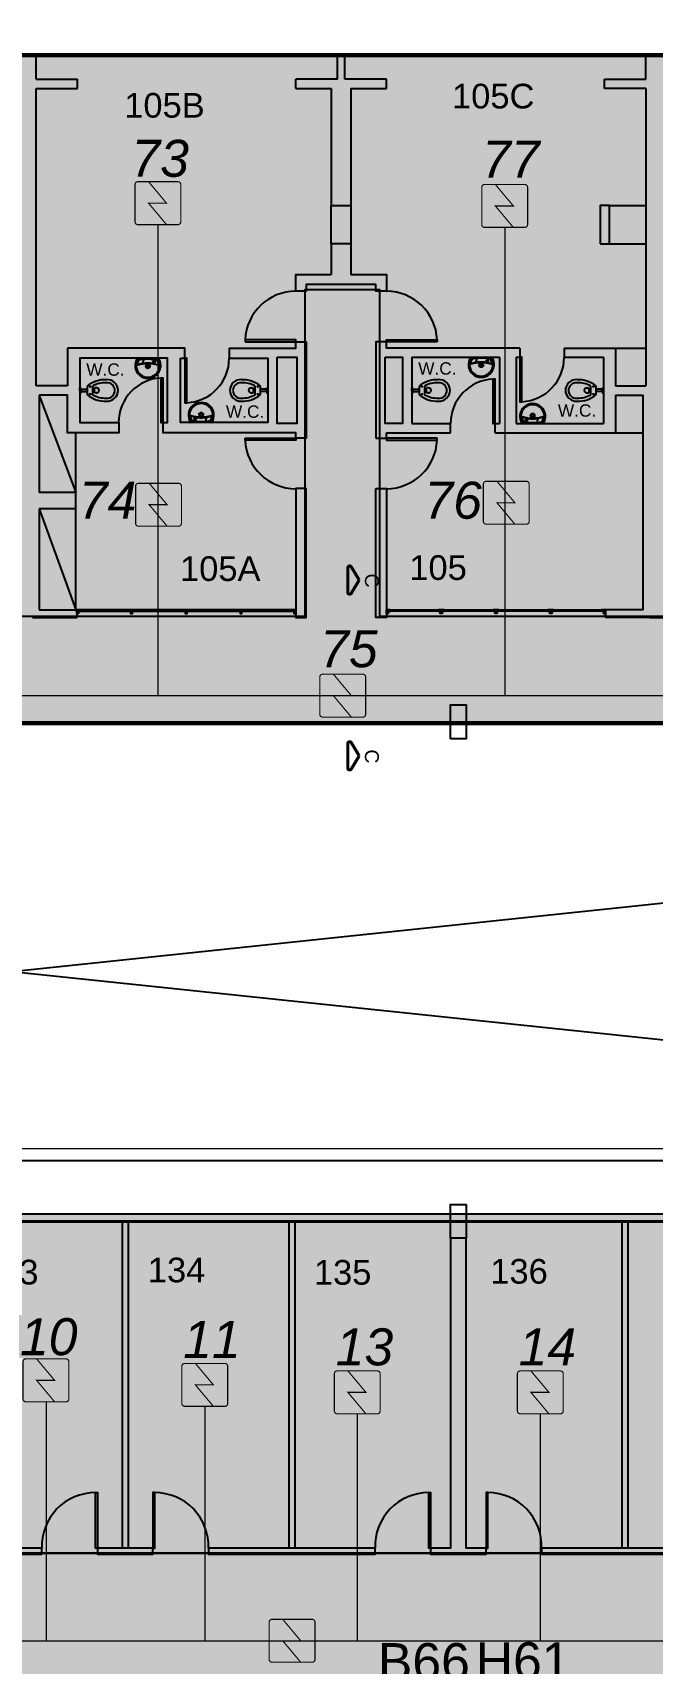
# Model space of a CAD drawing. Header units: metres. Extents: x -331 to 2982, y 362 to 2539.
# Drawn here: x 809.41 to 819.45, y 1588.55 to 1615 of the extents above; entities that cross this region are included whole.
import ezdxf
from ezdxf.enums import TextEntityAlignment as Align

# ---------------------------------------------------------------- set-up
doc = ezdxf.new("R2010")
doc.units = ezdxf.units.M
doc.linetypes.add('DASHDOT', pattern=[1, 0.5, -0.25, 0, -0.25])
doc.layers.get('0').update_dxf_attribs({"color": 251})
doc.layers.add('_corredores', color=251, linetype='Continuous', plot=False)
doc.layers.add('_salas', color=251, linetype='Continuous', plot=False)
for name, color, linetype in [('ALV', 251, 'Continuous'), ('CX', 251, 'Continuous'), ('Det', 251, 'Continuous'), ('DET. FUMAÇA', 1, 'Continuous'), ('Det_Vigas', 251, 'Continuous'), ('Div', 251, 'Continuous'), ('Est', 251, 'Continuous'), ('Mob', 251, 'Continuous'), ('SALAS NOVAS', 7, 'Continuous'), ('Texto_Salas', 251, 'Continuous'), ('vid', 251, 'Continuous')]:
    doc.layers.add(name, color=color, linetype=linetype)
doc.layers.add('Det_Lcorte', color=251, linetype='Continuous', lineweight=20)
doc.styles.add('ARIAL', font='arial.ttf')
doc.styles.add('DESTAQUE', font='arial.ttf', dxfattribs={"height": 0.4})
doc.styles.add('X3G_ENTITY_1416AA8F', font='arial.ttf', dxfattribs={"height": 0.6})
doc.styles.add('X3G_ENTITY_1416AA99', font='arial.ttf', dxfattribs={"height": 0.6})
doc.styles.add('X3G_ENTITY_1416AAC1', font='arial.ttf', dxfattribs={"height": 0.6})
doc.styles.add('X3G_ENTITY_1416AACB', font='arial.ttf', dxfattribs={"height": 0.6})
doc.styles.add('X3G_ENTITY_1416AD4B', font='arial.ttf', dxfattribs={"height": 0.6})
doc.styles.add('X3G_ENTITY_1416AD55', font='arial.ttf', dxfattribs={"height": 0.6})
doc.styles.add('X3G_ENTITY_1416AD5F', font='arial.ttf', dxfattribs={"height": 0.6})
doc.styles.add('X3G_ENTITY_1416AD69', font='arial.ttf', dxfattribs={"height": 0.6})
doc.styles.add('X3G_ENTITY_1416AD73', font='arial.ttf', dxfattribs={"height": 0.6})
doc.styles.add('X3G_ENTITY_1416B605', font='arial.ttf', dxfattribs={"height": 0.6})
doc.styles.add('X3G_ENTITY_14229FC4', font='arial.ttf', dxfattribs={"height": 0.6})

# ---------------------------------------------------------------- blocks, each defined once
blk = doc.blocks.new('Detector de fumaça')
at = {"layer": 'DET. FUMAÇA', "linetype": 'Continuous', "lineweight": 15, "const_width": 0.0187}
blk.add_lwpolyline([(774.599, 539.816), (775.249, 539.816, -0.414214), (775.296, 539.769), (775.296, 539.167, -0.414214), (775.249, 539.12), (774.599, 539.12, -0.414214), (774.553, 539.167), (774.553, 539.769, -0.414214)], format="xyb", close=True, dxfattribs=at)
blk.add_lwpolyline([(774.773, 539.816), (775.064, 539.468), (774.773, 539.468), (775.064, 539.12)], dxfattribs=at)

msp = doc.modelspace()

# ---------------------------------------------------------------- hatches: boundary and pattern name
at = {"layer": '_corredores', "transparency": 33554508}
h = msp.add_hatch(color=256, dxfattribs=at)
h.dxf.hatch_style = 1
h.paths.add_polyline_path([(849.579, 1608.941), (849.579, 1612.216), (852.229, 1612.216), (852.229, 1614.651), (851.629, 1614.651), (851.629, 1624.564), (870.399, 1624.564), (870.399, 1626.4), (870.209, 1626.4), (870.209, 1626.597), (870.023, 1626.784), (866.324, 1626.785), (866.308, 1626.751), (866.204, 1626.834), (865.442, 1627.594), (864.014, 1627.594), (862.586, 1627.594), (861.776, 1626.785), (861.74, 1626.785), (861.736, 1626.784), (861.723, 1626.783), (861.705, 1626.783), (858.111, 1626.785), (857.764, 1626.438), (857.417, 1626.785), (853.824, 1626.785), (853.808, 1626.751), (853.704, 1626.834), (852.942, 1627.594), (851.514, 1627.594), (849.768, 1627.594), (849.768, 1626.834), (849.628, 1626.834), (849.628, 1629.914), (841.254, 1629.914), (841.254, 1628.074), (840.494, 1628.074), (840.494, 1627.116), (840.776, 1626.834), (840.394, 1626.452), (840.062, 1626.785), (836.454, 1626.785), (836.439, 1626.751), (836.334, 1626.834), (835.573, 1627.594), (834.144, 1627.594), (832.716, 1627.594), (831.906, 1626.785), (831.87, 1626.785), (831.867, 1626.784), (831.853, 1626.783), (831.835, 1626.783), (828.241, 1626.785), (827.894, 1626.438), (827.548, 1626.785), (823.954, 1626.785), (823.938, 1626.751), (823.834, 1626.834), (823.072, 1627.594), (821.644, 1627.594), (820.215, 1627.594), (819.405, 1626.785), (819.37, 1626.785), (819.366, 1626.784), (819.353, 1626.783), (819.335, 1626.783), (815.741, 1626.785), (815.394, 1626.438), (815.047, 1626.785), (811.454, 1626.785), (811.438, 1626.751), (811.334, 1626.834), (810.572, 1627.594), (809.144, 1627.594), (807.715, 1627.594), (806.906, 1626.785), (806.87, 1626.785), (806.866, 1626.784), (806.853, 1626.783), (806.835, 1626.783), (803.241, 1626.785), (802.894, 1626.438), (802.547, 1626.785), (798.954, 1626.785), (798.938, 1626.751), (798.834, 1626.834), (798.072, 1627.594), (796.644, 1627.594), (795.215, 1627.594), (794.406, 1626.785), (794.37, 1626.785), (794.366, 1626.784), (794.353, 1626.783), (794.335, 1626.783), (790.741, 1626.785), (790.394, 1626.438), (790.047, 1626.785), (786.454, 1626.785), (786.438, 1626.751), (786.334, 1626.834), (785.572, 1627.594), (784.144, 1627.594), (782.716, 1627.594), (781.906, 1626.785), (781.87, 1626.785), (781.866, 1626.784), (781.853, 1626.783), (781.835, 1626.783), (778.241, 1626.785), (777.894, 1626.438), (777.547, 1626.785), (773.954, 1626.785), (773.938, 1626.751), (773.834, 1626.834), (773.072, 1627.594), (771.644, 1627.594), (770.216, 1627.594), (769.406, 1626.785), (769.37, 1626.785), (769.367, 1626.784), (769.353, 1626.783), (769.335, 1626.783), (765.635, 1626.784), (765.449, 1626.597), (765.449, 1626.4), (765.259, 1626.4), (765.259, 1624.564), (770.104, 1624.564), (770.104, 1614.651), (770.414, 1614.651), (770.414, 1605.531), (765.029, 1605.531), (765.029, 1610.831), (763.829, 1610.831), (763.829, 1605.531), (755.929, 1605.531), (755.929, 1610.831), (754.829, 1610.831), (754.829, 1605.531), (746.079, 1605.531), (746.079, 1601.916), (748.449, 1601.916), (748.449, 1603.616), (748.049, 1603.616), (748.049, 1603.816), (754.474, 1603.816), (754.474, 1603.616), (754.149, 1603.616), (754.149, 1601.916), (754.474, 1601.916), (754.474, 1601.716), (754.474, 1601.191), (757.974, 1601.191), (757.974, 1603.591), (757.974, 1603.791), (768.029, 1603.791), (768.029, 1603.771), (768.834, 1603.771), (768.834, 1595.811), (768.004, 1595.811), (768.004, 1595.791), (762.364, 1595.791), (762.364, 1590.581), (754.174, 1590.581), (754.174, 1593.066), (752.499, 1593.066), (752.499, 1560.541), (752.299, 1560.541), (752.299, 1561.441), (751.199, 1561.441), (751.199, 1558.116), (752.299, 1558.116), (752.299, 1559.116), (752.499, 1559.116), (752.499, 1557.116), (755.419, 1557.116), (755.419, 1558.966), (753.924, 1558.966), (753.924, 1563.441), (754.189, 1563.441), (754.189, 1587.651), (760.824, 1587.651), (760.824, 1587.741), (768.929, 1587.741), (768.929, 1563.841), (770.329, 1563.841), (770.329, 1587.741), (771.929, 1587.741), (773.029, 1587.741), (775.879, 1587.741), (775.879, 1586.641), (777.179, 1586.641), (777.179, 1587.741), (788.779, 1587.741), (788.779, 1586.641), (790.079, 1586.641), (790.079, 1587.741), (802.329, 1587.741), (804.029, 1587.741), (844.979, 1587.741), (844.979, 1587.916), (845.279, 1587.916), (845.279, 1587.563), (845.279, 1563.241), (806.429, 1563.241), (806.429, 1563.441), (806.629, 1563.441), (806.629, 1565.791), (806.229, 1565.791), (806.229, 1585.191), (806.629, 1585.191), (806.629, 1587.541), (803.039, 1587.541), (803.039, 1576.841), (798.689, 1576.841), (796.094, 1576.841, -0.496898), (794.36, 1575.527), (793.559, 1573.063), (798.509, 1571.449), (798.509, 1560.721), (794.829, 1560.721), (794.829, 1560.541), (794.829, 1557.551), (801.129, 1557.551), (801.129, 1556.451), (802.329, 1556.451), (802.329, 1557.551), (805.229, 1557.551), (805.229, 1556.451), (806.429, 1556.451), (806.429, 1560.691), (845.279, 1560.691), (845.279, 1555.997), (846.404, 1555.997), (846.404, 1556.891), (846.054, 1556.891), (846.054, 1556.991), (846.454, 1556.991), (846.454, 1560.691), (849.204, 1560.691), (849.204, 1556.991), (849.604, 1556.991), (849.604, 1556.891), (849.254, 1556.891), (849.254, 1555.997), (850.479, 1555.997), (850.479, 1563.241), (849.579, 1563.241), (849.579, 1572.291), (849.579, 1575.941), (849.579, 1587.563), (849.579, 1588.141), (849.679, 1588.141), (849.679, 1587.991), (866.719, 1587.991), (870.339, 1587.991), (870.339, 1595.791), (866.429, 1595.791), (866.429, 1595.721), (852.429, 1595.721), (852.429, 1590.391), (849.579, 1590.391)])
h.paths.add_polyline_path([(845.139, 1595.841), (845.279, 1595.841), (845.279, 1590.341), (839.679, 1590.341), (775.879, 1590.341), (773.004, 1590.341), (773.004, 1595.811), (771.774, 1595.811), (771.774, 1603.766), (773.119, 1603.766), (773.119, 1603.821), (845.139, 1603.821)], flags=16)
h.paths.add_polyline_path([(846.026, 1605.531), (845.019, 1605.531), (845.019, 1609.931), (845.029, 1610.831), (843.829, 1610.831), (843.829, 1605.531), (835.029, 1605.531), (835.029, 1610.831), (833.829, 1610.831), (833.829, 1605.531), (825.029, 1605.531), (825.029, 1610.831), (823.829, 1610.831), (823.829, 1605.531), (815.029, 1605.531), (815.029, 1610.831), (813.829, 1610.831), (813.829, 1605.531), (805.029, 1605.531), (805.029, 1610.831), (803.829, 1610.831), (803.829, 1605.531), (795.029, 1605.531), (795.029, 1610.831), (793.829, 1610.831), (793.829, 1605.531), (785.029, 1605.531), (785.029, 1610.831), (783.829, 1610.831), (783.829, 1605.531), (775.029, 1605.531), (775.029, 1610.831), (773.999, 1610.831), (773.999, 1605.531), (773.214, 1605.531), (773.214, 1614.651), (773.144, 1614.651), (773.144, 1620.131), (775.164, 1620.131), (775.164, 1622.051), (773.644, 1622.051), (773.644, 1621.631), (773.184, 1621.631), (773.184, 1624.564), (845.949, 1624.563), (845.949, 1621.631), (845.489, 1621.631), (845.489, 1622.051), (843.989, 1622.051), (843.989, 1621.631), (843.969, 1620.131), (845.949, 1620.131), (845.949, 1614.651), (846.026, 1614.651)], flags=16)
h.paths.add_polyline_path([(865.19, 1593.806, -2.788173), (864.407, 1590.628), (864.569, 1590.706), (864.758, 1590.381), (866.058, 1591.278, -0.450063), (866.35, 1592.463), (865.616, 1593.862), (865.298, 1593.662)], flags=16)
h.paths.add_polyline_path([(845.264, 1626.452), (844.882, 1626.834), (845.264, 1627.216), (845.646, 1626.834)], flags=16)
h.paths.add_polyline_path([(851.514, 1626.452), (851.132, 1626.834), (851.514, 1627.216), (851.896, 1626.834)], flags=16)
h.paths.add_polyline_path([(834.144, 1626.452), (833.762, 1626.834), (834.144, 1627.216), (834.526, 1626.834)], flags=16)
h.paths.add_polyline_path([(864.014, 1626.452), (863.632, 1626.834), (864.014, 1627.216), (864.396, 1626.834)], flags=16)
h.paths.add_polyline_path([(821.644, 1626.452), (821.262, 1626.834), (821.644, 1627.216), (822.026, 1626.834)], flags=16)
h.paths.add_polyline_path([(809.526, 1626.834), (809.144, 1626.452), (808.762, 1626.834), (809.144, 1627.216)], flags=16)
h.paths.add_polyline_path([(797.026, 1626.834), (796.644, 1626.452), (796.262, 1626.834), (796.644, 1627.216)], flags=16)
h.paths.add_polyline_path([(784.526, 1626.834), (784.144, 1626.452), (783.762, 1626.834), (784.144, 1627.216)], flags=16)
h.paths.add_polyline_path([(772.026, 1626.834), (771.644, 1626.452), (771.262, 1626.834), (771.644, 1627.216)], flags=16)
h.paths.add_polyline_path([(767.575, 1593.944), (767.428, 1593.841), (767.223, 1594.085), (766.329, 1593.191, -0.414214), (766.329, 1592.392), (767.223, 1591.497), (767.428, 1591.741), (767.575, 1591.638, -3.171595)], flags=16)
at = {"layer": '_salas', "transparency": 33554559}
h = msp.add_hatch(color=256, dxfattribs=at)
h.dxf.hatch_style = 1
h.paths.add_polyline_path([(805.009, 1605.511), (813.809, 1605.511), (813.809, 1610.811), (815.009, 1610.811), (815.009, 1605.511), (823.809, 1605.511), (823.809, 1610.811), (825.009, 1610.811), (825.009, 1605.511), (833.809, 1605.511), (833.809, 1610.811), (835.009, 1610.811), (835.009, 1605.511), (843.809, 1605.511), (843.809, 1610.811), (845.009, 1610.811), (845.009, 1609.911), (844.999, 1609.911), (844.999, 1605.511), (846.006, 1605.511), (846.006, 1614.631), (773.194, 1614.631), (773.194, 1605.511), (773.979, 1605.511), (773.979, 1610.811), (775.009, 1610.811), (775.009, 1605.511), (783.809, 1605.511), (783.809, 1610.811), (785.009, 1610.811), (785.009, 1605.511), (793.809, 1605.511), (793.809, 1610.811), (795.009, 1610.811), (795.009, 1605.511), (803.809, 1605.511), (803.809, 1610.811), (805.009, 1610.811)])
h = msp.add_hatch(color=256, dxfattribs=at)
h.dxf.hatch_style = 1
h.paths.add_polyline_path([(805.029, 1605.531), (813.829, 1605.531), (813.829, 1610.831), (815.029, 1610.831), (815.029, 1605.531), (823.829, 1605.531), (823.829, 1610.831), (825.029, 1610.831), (825.029, 1605.531), (833.829, 1605.531), (833.829, 1610.831), (835.029, 1610.831), (835.029, 1605.531), (843.829, 1605.531), (843.829, 1610.831), (845.029, 1610.831), (845.029, 1609.931), (845.019, 1609.931), (845.019, 1605.531), (846.026, 1605.531), (846.026, 1614.651), (773.214, 1614.651), (773.214, 1605.531), (773.999, 1605.531), (773.999, 1610.831), (775.029, 1610.831), (775.029, 1605.531), (783.829, 1605.531), (783.829, 1610.831), (785.029, 1610.831), (785.029, 1605.531), (793.829, 1605.531), (793.829, 1610.831), (795.029, 1610.831), (795.029, 1605.531), (803.829, 1605.531), (803.829, 1610.831), (805.029, 1610.831)])
h = msp.add_hatch(color=256, dxfattribs=at)
h.dxf.hatch_style = 1
h.paths.add_polyline_path([(839.679, 1590.341), (839.679, 1595.841), (775.879, 1595.841), (775.879, 1590.341)])
h = msp.add_hatch(color=256, dxfattribs=at)
h.dxf.hatch_style = 1
h.paths.add_polyline_path([(839.659, 1590.321), (839.659, 1595.821), (775.859, 1595.821), (775.859, 1590.321)])

# ---------------------------------------------------------------- linework, layer by layer
at = {"lineweight": 0}
for p, q in [((812.054, 1605.615), (811.979, 1605.615)), ((775.879, 1595.841), (839.679, 1595.841)), ((775.879, 1590.341), (839.679, 1590.341))]:
    msp.add_line(p, q, dxfattribs=at)
at = {"color": 251}
for p, q in [((812.054, 1605.615), (811.979, 1605.615)), ((775.879, 1595.841), (839.679, 1595.841)), ((775.879, 1590.341), (839.679, 1590.341))]:
    msp.add_line(p, q, dxfattribs=at)
at = {"lineweight": 0}
for points in [[(773.999, 1605.531), (773.214, 1605.531), (773.214, 1614.651), (846.026, 1614.651), (846.026, 1605.531), (845.019, 1605.531)], [(785.029, 1605.531), (793.829, 1605.531), (793.829, 1610.831), (795.029, 1610.831), (795.029, 1605.531), (803.829, 1605.531), (803.829, 1610.831), (805.029, 1610.831), (805.029, 1605.531), (813.829, 1605.531), (813.829, 1610.831), (815.029, 1610.831), (815.029, 1605.531), (823.829, 1605.531)], [(813.829, 1605.531), (813.829, 1610.831), (815.029, 1610.831), (815.029, 1605.531)]]:
    msp.add_lwpolyline(points, dxfattribs=at)
at = {"color": 251}
for points in [[(773.999, 1605.531), (773.214, 1605.531), (773.214, 1614.651), (846.026, 1614.651), (846.026, 1605.531), (845.019, 1605.531)], [(785.029, 1605.531), (793.829, 1605.531), (793.829, 1610.831), (795.029, 1610.831), (795.029, 1605.531), (803.829, 1605.531), (803.829, 1610.831), (805.029, 1610.831), (805.029, 1605.531), (813.829, 1605.531), (813.829, 1610.831), (815.029, 1610.831), (815.029, 1605.531), (823.829, 1605.531)], [(813.829, 1605.531), (813.829, 1610.831), (815.029, 1610.831), (815.029, 1605.531)]]:
    msp.add_lwpolyline(points, dxfattribs=at)
at = {"lineweight": 0}
msp.add_lwpolyline([(775.879, 1590.341), (773.004, 1590.341), (773.004, 1595.811), (771.774, 1595.811), (771.774, 1603.766), (773.119, 1603.766), (773.119, 1603.821), (845.139, 1603.821), (845.139, 1595.841), (845.279, 1595.841), (845.279, 1590.341), (839.679, 1590.341)], close=True, dxfattribs=at)
at = {"color": 251}
msp.add_lwpolyline([(775.879, 1590.341), (773.004, 1590.341), (773.004, 1595.811), (771.774, 1595.811), (771.774, 1603.766), (773.119, 1603.766), (773.119, 1603.821), (845.139, 1603.821), (845.139, 1595.841), (845.279, 1595.841), (845.279, 1590.341), (839.679, 1590.341)], close=True, dxfattribs=at)
at = {"layer": 'ALV'}
for p, q in [((809.469, 1614.241), (809.469, 1614.611)), ((814.349, 1614.611), (814.469, 1614.611)), ((814.349, 1614.241), (814.349, 1614.611)), ((814.469, 1614.241), (814.469, 1614.611)), ((819.349, 1614.241), (819.349, 1614.611)), ((809.469, 1614.241), (810.139, 1614.241)), ((809.469, 1609.269), (809.469, 1614.091)), ((809.469, 1614.091), (810.139, 1614.091)), ((810.139, 1614.091), (810.139, 1614.241)), ((813.674, 1614.091), (813.674, 1614.241)), ((814.349, 1614.241), (813.674, 1614.241)), ((813.674, 1614.091), (814.249, 1614.091)), ((814.249, 1614.091), (814.249, 1612.191)), ((815.144, 1614.241), (814.469, 1614.241)), ((814.569, 1614.091), (815.144, 1614.091)), ((814.569, 1614.091), (814.569, 1612.191)), ((815.144, 1614.091), (815.144, 1614.241)), ((818.679, 1614.091), (818.679, 1614.241)), ((818.679, 1614.241), (819.349, 1614.241)), ((819.349, 1614.091), (818.679, 1614.091)), ((819.349, 1614.091), (819.349, 1609.269)), ((814.249, 1611.571), (814.249, 1611.071)), ((814.569, 1611.571), (814.569, 1611.071)), ((810.964, 1609.881), (809.974, 1609.881)), ((809.974, 1609.881), (809.974, 1609.269)), ((817.304, 1609.881), (817.304, 1609.731)), ((818.024, 1609.881), (818.854, 1609.881)), ((818.024, 1609.881), (818.024, 1609.731)), ((818.854, 1609.881), (818.854, 1609.269)), ((815.554, 1609.731), (815.554, 1608.656)), ((815.554, 1609.731), (816.974, 1609.731)), ((816.974, 1609.731), (816.974, 1608.656)), ((817.244, 1609.731), (817.304, 1609.731)), ((817.244, 1609.731), (817.244, 1608.656)), ((818.024, 1609.731), (818.664, 1609.731)), ((818.664, 1609.731), (818.664, 1608.656)), ((809.974, 1609.269), (809.469, 1609.269)), ((809.514, 1609.119), (809.514, 1607.536)), ((818.854, 1609.269), (819.349, 1609.269)), ((818.854, 1609.119), (818.854, 1608.506)), ((818.854, 1609.119), (819.304, 1609.119)), ((819.304, 1605.636), (819.304, 1609.119)), ((815.554, 1608.656), (816.184, 1608.656)), ((816.184, 1608.506), (816.184, 1608.656)), ((816.904, 1608.656), (816.974, 1608.656)), ((816.904, 1608.506), (816.904, 1608.656)), ((817.244, 1608.656), (818.664, 1608.656)), ((814.974, 1608.421), (815.144, 1608.421)), ((815.144, 1608.506), (816.184, 1608.506)), ((815.144, 1608.421), (815.144, 1608.506)), ((816.904, 1608.506), (818.854, 1608.506)), ((810.109, 1607.536), (809.514, 1607.536)), ((810.109, 1607.276), (810.109, 1607.536)), ((809.514, 1607.276), (809.514, 1605.636)), ((810.109, 1607.276), (809.514, 1607.276)), ((809.514, 1605.636), (810.124, 1605.636)), ((810.124, 1605.636), (810.124, 1605.511)), ((819.304, 1605.636), (818.694, 1605.636)), ((818.694, 1605.636), (818.694, 1605.511)), ((809.409, 1605.511), (810.124, 1605.511)), ((819.409, 1605.511), (818.694, 1605.511)), ((819.409, 1605.511), (820.124, 1605.511))]:
    msp.add_line(p, q, dxfattribs=at)
for points in [[(814.569, 1611.071), (815.144, 1611.071), (815.144, 1610.801), (814.974, 1610.801), (814.974, 1610.911), (813.844, 1610.911), (813.844, 1610.801), (813.674, 1610.801), (813.674, 1611.071), (814.249, 1611.071)], [(812.594, 1609.881), (813.674, 1609.881), (813.674, 1609.981), (813.844, 1609.981), (813.844, 1608.421), (813.674, 1608.421), (813.674, 1608.506), (811.524, 1608.506), (811.524, 1608.674), (811.594, 1608.674), (811.594, 1609.714), (810.174, 1609.714), (810.174, 1608.674), (810.804, 1608.674), (810.804, 1608.506), (809.974, 1608.506), (809.974, 1609.119), (809.514, 1609.119)], [(811.804, 1609.714), (811.874, 1609.714), (811.874, 1609.881), (809.974, 1609.881)], [(812.594, 1609.881), (812.594, 1609.714), (813.224, 1609.714), (813.224, 1608.674), (811.804, 1608.674), (811.804, 1609.714)], [(817.304, 1609.881), (815.144, 1609.881), (815.144, 1609.981), (814.974, 1609.981), (814.974, 1608.421)], [(811.884, 1605.615), (811.884, 1605.575), (811.914, 1605.575), (811.914, 1605.615)], [(816.047, 1605.615), (816.047, 1605.575), (816.017, 1605.575), (816.017, 1605.615)], [(816.934, 1605.615), (816.934, 1605.575), (816.904, 1605.575), (816.904, 1605.615)]]:
    msp.add_lwpolyline(points, dxfattribs=at)
for points in [[(813.374, 1609.731), (813.694, 1609.731), (813.694, 1608.656), (813.374, 1608.656)], [(815.124, 1609.731), (815.404, 1609.731), (815.404, 1608.656), (815.124, 1608.656)], [(813.844, 1607.601), (813.674, 1607.601), (813.674, 1605.511), (813.844, 1605.511)], [(814.974, 1607.601), (815.144, 1607.601), (815.144, 1605.511), (814.974, 1605.511)], [(813.67, 1605.635), (810.128, 1605.635), (810.128, 1605.615), (813.67, 1605.615)], [(811.851, 1605.635), (811.897, 1605.635), (811.897, 1605.615), (811.851, 1605.615), (811.851, 1605.614), (811.898, 1605.614), (811.898, 1605.636), (811.851, 1605.636)], [(811.898, 1605.636), (811.901, 1605.636), (811.901, 1605.614), (811.898, 1605.614)], [(811.947, 1605.635), (811.902, 1605.635), (811.902, 1605.615), (811.947, 1605.615), (811.947, 1605.614), (811.901, 1605.614), (811.901, 1605.636), (811.947, 1605.636)], [(815.148, 1605.635), (818.69, 1605.635), (818.69, 1605.615), (815.148, 1605.615)], [(815.984, 1605.635), (816.029, 1605.635), (816.029, 1605.615), (815.984, 1605.615), (815.984, 1605.614), (816.03, 1605.614), (816.03, 1605.636), (815.984, 1605.636)], [(816.033, 1605.636), (816.03, 1605.636), (816.03, 1605.614), (816.033, 1605.614)], [(816.08, 1605.635), (816.034, 1605.635), (816.034, 1605.615), (816.08, 1605.615), (816.08, 1605.614), (816.033, 1605.614), (816.033, 1605.636), (816.08, 1605.636)], [(816.871, 1605.635), (816.917, 1605.635), (816.917, 1605.615), (816.871, 1605.615), (816.871, 1605.614), (816.918, 1605.614), (816.918, 1605.636), (816.871, 1605.636)], [(816.921, 1605.636), (816.918, 1605.636), (816.918, 1605.614), (816.921, 1605.614)], [(816.967, 1605.635), (816.922, 1605.635), (816.922, 1605.615), (816.967, 1605.615), (816.967, 1605.614), (816.921, 1605.614), (816.921, 1605.636), (816.967, 1605.636)]]:
    msp.add_lwpolyline(points, close=True, dxfattribs=at)
at = {"layer": 'ALV', "color": 251}
for points in [[(816.759, 1590.421), (816.434, 1590.421), (816.434, 1595.446), (816.184, 1595.446), (816.184, 1590.421), (815.859, 1590.421), (815.859, 1590.321), (816.759, 1590.321)], [(809.559, 1590.421), (808.259, 1590.421), (806.859, 1590.421), (806.859, 1590.321), (809.559, 1590.321)], [(811.359, 1590.421), (810.959, 1590.421), (810.459, 1590.421), (810.459, 1590.321), (811.359, 1590.321)], [(814.959, 1590.421), (813.659, 1590.421), (812.259, 1590.421), (812.259, 1590.321), (814.959, 1590.321)], [(820.709, 1590.421), (819.059, 1590.421), (817.659, 1590.421), (817.659, 1590.321), (820.709, 1590.321)]]:
    msp.add_lwpolyline(points, close=True, dxfattribs=at)
at = {"layer": 'CX'}
for points in [[(812.854, 1609.981), (813.674, 1609.981), (813.674, 1610.016), (812.854, 1610.016)], [(815.964, 1609.981), (815.144, 1609.981), (815.144, 1610.016), (815.964, 1610.016)], [(811.909, 1608.994), (811.909, 1609.714), (811.874, 1609.714), (811.874, 1608.994)], [(817.339, 1609.011), (817.339, 1609.731), (817.304, 1609.731), (817.304, 1609.011)], [(811.489, 1609.394), (811.489, 1608.674), (811.524, 1608.674), (811.524, 1609.394)], [(816.869, 1609.376), (816.869, 1608.656), (816.904, 1608.656), (816.904, 1609.376)], [(812.854, 1608.421), (813.674, 1608.421), (813.674, 1608.386), (812.854, 1608.386)], [(815.964, 1608.421), (815.144, 1608.421), (815.144, 1608.386), (815.964, 1608.386)], [(810.127, 1605.636), (810.124, 1605.636), (810.124, 1605.614), (810.127, 1605.614)], [(810.187, 1605.635), (810.128, 1605.635), (810.128, 1605.615), (810.187, 1605.615), (810.187, 1605.614), (810.127, 1605.614), (810.127, 1605.636), (810.187, 1605.636)], [(810.964, 1605.635), (811.009, 1605.635), (811.009, 1605.615), (810.964, 1605.615), (810.964, 1605.614), (811.01, 1605.614), (811.01, 1605.636), (810.964, 1605.636)], [(811.01, 1605.636), (811.013, 1605.636), (811.013, 1605.614), (811.01, 1605.614)], [(811.06, 1605.635), (811.014, 1605.635), (811.014, 1605.615), (811.06, 1605.615), (811.06, 1605.614), (811.013, 1605.614), (811.013, 1605.636), (811.06, 1605.636)], [(812.739, 1605.635), (812.784, 1605.635), (812.784, 1605.615), (812.739, 1605.615), (812.739, 1605.614), (812.785, 1605.614), (812.785, 1605.636), (812.739, 1605.636)], [(812.785, 1605.636), (812.788, 1605.636), (812.788, 1605.614), (812.785, 1605.614)], [(812.835, 1605.635), (812.789, 1605.635), (812.789, 1605.615), (812.835, 1605.615), (812.835, 1605.614), (812.788, 1605.614), (812.788, 1605.636), (812.835, 1605.636)], [(813.611, 1605.635), (813.67, 1605.635), (813.67, 1605.615), (813.611, 1605.615), (813.611, 1605.614), (813.671, 1605.614), (813.671, 1605.636), (813.611, 1605.636)], [(813.671, 1605.636), (813.674, 1605.636), (813.674, 1605.614), (813.671, 1605.614)], [(815.147, 1605.636), (815.144, 1605.636), (815.144, 1605.614), (815.147, 1605.614)], [(815.207, 1605.635), (815.148, 1605.635), (815.148, 1605.615), (815.207, 1605.615), (815.207, 1605.614), (815.147, 1605.614), (815.147, 1605.636), (815.207, 1605.636)], [(817.759, 1605.635), (817.804, 1605.635), (817.804, 1605.615), (817.759, 1605.615), (817.759, 1605.614), (817.805, 1605.614), (817.805, 1605.636), (817.759, 1605.636)], [(817.808, 1605.636), (817.805, 1605.636), (817.805, 1605.614), (817.808, 1605.614)], [(817.855, 1605.635), (817.809, 1605.635), (817.809, 1605.615), (817.855, 1605.615), (817.855, 1605.614), (817.808, 1605.614), (817.808, 1605.636), (817.855, 1605.636)], [(818.631, 1605.635), (818.69, 1605.635), (818.69, 1605.615), (818.631, 1605.615), (818.631, 1605.614), (818.691, 1605.614), (818.691, 1605.636), (818.631, 1605.636)], [(818.691, 1605.636), (818.694, 1605.636), (818.694, 1605.614), (818.691, 1605.614)]]:
    msp.add_lwpolyline(points, close=True, dxfattribs=at)
for points in [[(810.154, 1605.615), (810.154, 1605.575), (810.124, 1605.575), (810.124, 1605.615)], [(810.997, 1605.615), (810.997, 1605.575), (811.027, 1605.575), (811.027, 1605.615)], [(812.772, 1605.615), (812.772, 1605.575), (812.802, 1605.575), (812.802, 1605.615)], [(813.644, 1605.615), (813.644, 1605.575), (813.674, 1605.575), (813.674, 1605.615)], [(815.174, 1605.615), (815.174, 1605.575), (815.144, 1605.575), (815.144, 1605.615)], [(817.822, 1605.615), (817.822, 1605.575), (817.792, 1605.575), (817.792, 1605.615)], [(818.664, 1605.615), (818.664, 1605.575), (818.694, 1605.575), (818.694, 1605.615)]]:
    msp.add_lwpolyline(points, dxfattribs=at)
at = {"layer": 'CX', "color": 251, "ltscale": 8}
for points in [[(810.459, 1590.421), (810.429, 1590.421), (810.429, 1591.321), (810.459, 1591.321)], [(811.359, 1590.421), (811.389, 1590.421), (811.389, 1591.321), (811.359, 1591.321)], [(815.859, 1590.421), (815.829, 1590.421), (815.829, 1591.321), (815.859, 1591.321)], [(816.759, 1590.421), (816.789, 1590.421), (816.789, 1591.321), (816.759, 1591.321)]]:
    msp.add_lwpolyline(points, close=True, dxfattribs=at)
at = {"layer": 'CX', "color": 251, "true_color": 0x606060}
for centre, radius, start, end in [((813.674, 1609.981), 0.821, 90, 177.5559), ((815.144, 1609.981), 0.821, 2.4441, 90), ((811.874, 1609.714), 0.721, 272.783, 0), ((817.304, 1609.731), 0.721, 272.783, 0), ((811.524, 1608.674), 0.721, 92.783, 180), ((816.904, 1608.656), 0.721, 92.783, 180), ((813.674, 1608.421), 0.821, 182.4441, 270), ((815.144, 1608.421), 0.821, 270, 357.5559)]:
    msp.add_arc(centre, radius, start, end, dxfattribs=at)
at = {"layer": 'CX', "color": 251, "ltscale": 8}
for centre, start, end in [((810.429, 1590.451), 90, 181.942), ((811.389, 1590.451), 358.058, 90), ((815.829, 1590.451), 90, 181.942), ((816.789, 1590.451), 358.058, 90)]:
    msp.add_arc(centre, 0.871, start, end, dxfattribs=at)
at = {"layer": 'Det', "color": 251}
for p, q in [((844.959, 1603.546), (773.234, 1595.996)), ((773.234, 1603.546), (844.959, 1595.996))]:
    msp.add_line(p, q, dxfattribs=at)
at = {"layer": 'Det_Lcorte', "color": 251, "linetype": 'DASHDOT', "ltscale": 0.0075, "transparency": 33554534, "const_width": 0.05}
for points in [[(814.702, 1606.119), (814.574, 1606.332, 0.760667), (814.517, 1606.316), (814.517, 1605.921, 0.760667), (814.574, 1605.905), (814.702, 1606.119)], [(814.702, 1603.269), (814.574, 1603.055, -0.760667), (814.517, 1603.071), (814.517, 1603.466, -0.760667), (814.574, 1603.482), (814.702, 1603.269)]]:
    msp.add_lwpolyline(points, format="xyb", dxfattribs=at)
at = {"layer": 'Det_Vigas', "color": 251}
for p, q in [((816.184, 1603.781), (809.234, 1603.781)), ((816.434, 1603.781), (823.384, 1603.781))]:
    msp.add_line(p, q, dxfattribs=at)
at = {"layer": 'Div', "color": 150, "linetype": 'Continuous', "lineweight": 0}
for p, q in [((811.44, 1611.882), (811.44, 1604.244)), ((817.061, 1611.837), (817.061, 1604.244)), ((847.683, 1604.244), (747.735, 1604.244)), ((809.626, 1592.794), (809.626, 1588.919)), ((812.199, 1592.72), (812.199, 1588.919)), ((814.671, 1592.599), (814.671, 1588.919)), ((817.637, 1592.599), (817.637, 1588.919)), ((793.077, 1588.919), (856.614, 1588.919))]:
    msp.add_line(p, q, dxfattribs=at)
at = {"layer": 'Div', "color": 230, "linetype": 'Continuous', "lineweight": 0}
msp.add_line((776.56, 1596.896), (848.103, 1596.906), dxfattribs=at)
at = {"layer": 'Div', "color": 230, "linetype": 'Continuous', "lineweight": -3, "true_color": 0xff007f}
msp.add_line((776.747, 1596.714), (848.246, 1596.701), dxfattribs=at)
at = {"layer": 'Div', "lineweight": 0}
for p, q in [((810.859, 1595.711), (810.859, 1590.421)), ((810.959, 1595.711), (810.959, 1590.421)), ((813.559, 1595.711), (813.559, 1590.421)), ((813.659, 1595.711), (813.659, 1590.421)), ((818.959, 1595.711), (818.959, 1590.421)), ((819.059, 1595.711), (819.059, 1590.421))]:
    msp.add_line(p, q, dxfattribs=at)
at = {"layer": 'Div', "color": 251}
for p, q in [((810.859, 1595.711), (810.859, 1590.421)), ((810.959, 1595.711), (810.959, 1590.421)), ((813.559, 1595.711), (813.559, 1590.421)), ((813.659, 1595.711), (813.659, 1590.421)), ((818.959, 1595.711), (818.959, 1590.421)), ((819.059, 1595.711), (819.059, 1590.421))]:
    msp.add_line(p, q, dxfattribs=at)
at = {"layer": 'Est'}
for points in [[(814.249, 1612.191), (814.569, 1612.191), (814.569, 1611.571), (814.249, 1611.571)], [(818.609, 1611.571), (818.759, 1611.571), (818.759, 1612.191), (818.609, 1612.191)]]:
    msp.add_lwpolyline(points, close=True, dxfattribs=at)
at = {"layer": 'Est', "color": 251}
for points in [[(816.184, 1603.546), (816.184, 1604.096), (816.434, 1604.096), (816.434, 1603.546)], [(816.184, 1595.446), (816.184, 1595.996), (816.434, 1595.996), (816.434, 1595.446)]]:
    msp.add_lwpolyline(points, close=True, dxfattribs=at)
at = {"layer": 'Mob'}
for p, q in [((818.759, 1612.191), (819.349, 1612.191)), ((818.759, 1611.571), (819.349, 1611.571)), ((818.854, 1609.881), (819.349, 1609.881)), ((811.101, 1609.714), (811.452, 1609.714)), ((816.503, 1609.731), (816.855, 1609.731)), ((810.174, 1609.194), (810.174, 1609.234)), ((810.174, 1609.234), (810.185, 1609.234)), ((810.174, 1609.194), (810.174, 1609.153)), ((810.174, 1609.153), (810.185, 1609.153)), ((810.194, 1609.214), (810.194, 1609.225)), ((810.194, 1609.214), (810.194, 1609.174)), ((810.194, 1609.214), (810.294, 1609.214)), ((810.194, 1609.174), (810.294, 1609.174)), ((810.194, 1609.174), (810.194, 1609.163)), ((810.294, 1609.264), (810.294, 1609.124)), ((810.382, 1609.264), (810.382, 1609.124)), ((810.413, 1609.153), (810.413, 1609.234)), ((810.442, 1609.234), (810.413, 1609.234)), ((810.442, 1609.153), (810.413, 1609.153)), ((812.956, 1609.234), (812.985, 1609.234)), ((812.956, 1609.153), (812.985, 1609.153)), ((812.985, 1609.234), (812.985, 1609.153)), ((813.016, 1609.124), (813.016, 1609.264)), ((813.104, 1609.124), (813.104, 1609.264)), ((813.204, 1609.214), (813.104, 1609.214)), ((813.204, 1609.174), (813.104, 1609.174)), ((813.204, 1609.214), (813.204, 1609.225)), ((813.204, 1609.174), (813.204, 1609.214)), ((813.204, 1609.174), (813.204, 1609.163)), ((813.224, 1609.234), (813.213, 1609.234)), ((813.224, 1609.153), (813.213, 1609.153)), ((813.224, 1609.194), (813.224, 1609.234)), ((813.224, 1609.194), (813.224, 1609.153)), ((815.554, 1609.194), (815.554, 1609.234)), ((815.554, 1609.234), (815.565, 1609.234)), ((815.554, 1609.194), (815.554, 1609.153)), ((815.554, 1609.153), (815.565, 1609.153)), ((815.574, 1609.214), (815.574, 1609.225)), ((815.574, 1609.214), (815.574, 1609.174)), ((815.574, 1609.214), (815.674, 1609.214)), ((815.574, 1609.174), (815.674, 1609.174)), ((815.574, 1609.174), (815.574, 1609.163)), ((815.674, 1609.264), (815.674, 1609.124)), ((815.762, 1609.264), (815.762, 1609.124)), ((815.793, 1609.153), (815.793, 1609.234)), ((815.822, 1609.234), (815.793, 1609.234)), ((815.822, 1609.153), (815.793, 1609.153)), ((818.396, 1609.234), (818.425, 1609.234)), ((818.396, 1609.153), (818.425, 1609.153)), ((818.425, 1609.234), (818.425, 1609.153)), ((818.456, 1609.124), (818.456, 1609.264)), ((818.544, 1609.124), (818.544, 1609.264)), ((818.644, 1609.214), (818.544, 1609.214)), ((818.644, 1609.174), (818.544, 1609.174)), ((818.644, 1609.214), (818.644, 1609.225)), ((818.644, 1609.174), (818.644, 1609.214)), ((818.644, 1609.174), (818.644, 1609.163)), ((818.664, 1609.234), (818.653, 1609.234)), ((818.664, 1609.153), (818.653, 1609.153)), ((818.664, 1609.194), (818.664, 1609.234)), ((818.664, 1609.194), (818.664, 1609.153)), ((812.317, 1608.674), (811.966, 1608.674)), ((817.69, 1608.656), (817.339, 1608.656)), ((818.854, 1608.506), (819.304, 1608.506))]:
    msp.add_line(p, q, dxfattribs=at)
at = {"layer": 'Mob', "ltscale": 0.8}
for p, q in [((809.514, 1609.111), (810.109, 1607.536)), ((809.514, 1607.276), (810.109, 1605.636))]:
    msp.add_line(p, q, dxfattribs=at)
at = {"layer": 'Mob'}
for points in [[(811.277, 1609.703, 0.019765), (811.151, 1609.698, 0.055725), (811.133, 1609.696, 0.26837), (811.1, 1609.66, 0.08527), (811.088, 1609.572, 0.373975), (811.277, 1609.408, 0.373975), (811.467, 1609.572, 0.08527), (811.455, 1609.66, 0.26837), (811.421, 1609.696, 0.055725), (811.403, 1609.698, 0.019765)], [(816.68, 1609.72, 0.019765), (816.554, 1609.715, 0.055725), (816.536, 1609.713, 0.26837), (816.503, 1609.677, 0.08527), (816.491, 1609.59, 0.373975), (816.68, 1609.425, 0.373975), (816.869, 1609.59, 0.08527), (816.857, 1609.677, 0.26837), (816.824, 1609.713, 0.055725), (816.806, 1609.715, 0.019765)], [(812.141, 1608.684, 0.019765), (812.267, 1608.689, 0.055725), (812.285, 1608.692, 0.26837), (812.318, 1608.728, 0.08527), (812.33, 1608.815, 0.373975), (812.141, 1608.98, 0.373975), (811.951, 1608.815, 0.08527), (811.963, 1608.728, 0.26837), (811.997, 1608.692, 0.055725), (812.015, 1608.689, 0.019765)], [(817.514, 1608.667, 0.019765), (817.64, 1608.672, 0.055725), (817.658, 1608.674, 0.26837), (817.691, 1608.71, 0.08527), (817.703, 1608.798, 0.373975), (817.514, 1608.962, 0.373975), (817.324, 1608.798, 0.08527), (817.336, 1608.71, 0.26837), (817.37, 1608.674, 0.055725), (817.388, 1608.672, 0.019765)]]:
    msp.add_lwpolyline(points, format="xyb", close=True, dxfattribs=at)
for points in [[(811.452, 1609.606, 0.09339), (811.439, 1609.66, 0.281673), (811.394, 1609.693, 0.022774), (811.304, 1609.698), (811.277, 1609.698), (811.25, 1609.698, 0.022774), (811.16, 1609.693, 0.281673), (811.115, 1609.66, 0.09339), (811.103, 1609.606)], [(811.452, 1609.606, -0.557482), (811.444, 1609.601, 0.068592), (811.34, 1609.631, 0.02486), (811.277, 1609.636, 0.02486), (811.214, 1609.631, 0.068592), (811.11, 1609.601, -0.557482), (811.103, 1609.606)], [(811.445, 1609.601, 0.072415), (811.277, 1609.624, 0.072415), (811.11, 1609.601)], [(811.113, 1609.602, -0.467154), (811.115, 1609.609, -0.039312), (811.182, 1609.633, 0.320715), (811.201, 1609.653, 0.032811), (811.205, 1609.691)], [(816.854, 1609.624, 0.09339), (816.842, 1609.677, 0.281673), (816.797, 1609.71, 0.022774), (816.707, 1609.716), (816.68, 1609.716), (816.653, 1609.716, 0.022774), (816.563, 1609.71, 0.281673), (816.518, 1609.677, 0.09339), (816.505, 1609.624)], [(816.854, 1609.624, -0.557482), (816.847, 1609.619, 0.068592), (816.743, 1609.649, 0.02486), (816.68, 1609.654, 0.02486), (816.617, 1609.649, 0.068592), (816.513, 1609.619, -0.557482), (816.505, 1609.624)], [(816.847, 1609.619, 0.072415), (816.68, 1609.642, 0.072415), (816.512, 1609.619)], [(816.515, 1609.62, -0.467154), (816.518, 1609.627, -0.039312), (816.585, 1609.651, 0.320715), (816.604, 1609.671, 0.032811), (816.608, 1609.709)], [(811.966, 1608.781, -0.557482), (811.974, 1608.786, 0.068592), (812.078, 1608.756, 0.02486), (812.141, 1608.751, 0.02486), (812.204, 1608.756, 0.068592), (812.308, 1608.786, -0.557482), (812.315, 1608.781)], [(811.966, 1608.781, 0.09339), (811.979, 1608.728, 0.281673), (812.024, 1608.695, 0.022774), (812.114, 1608.689), (812.141, 1608.689), (812.168, 1608.689, 0.022774), (812.258, 1608.695, 0.281673), (812.303, 1608.728, 0.09339), (812.315, 1608.781)], [(811.973, 1608.786, 0.072415), (812.141, 1608.763, 0.072415), (812.308, 1608.786)], [(812.305, 1608.785, -0.467154), (812.303, 1608.778, -0.039312), (812.236, 1608.754, 0.320715), (812.217, 1608.734, 0.032811), (812.213, 1608.696)], [(817.339, 1608.763, -0.557482), (817.347, 1608.768, 0.068592), (817.451, 1608.738, 0.02486), (817.514, 1608.733, 0.02486), (817.577, 1608.738, 0.068592), (817.681, 1608.768, -0.557482), (817.688, 1608.763)], [(817.339, 1608.763, 0.09339), (817.352, 1608.71, 0.281673), (817.397, 1608.677, 0.022774), (817.487, 1608.671), (817.514, 1608.671), (817.541, 1608.671, 0.022774), (817.631, 1608.677, 0.281673), (817.676, 1608.71, 0.09339), (817.688, 1608.763)], [(817.346, 1608.769, 0.072415), (817.514, 1608.745, 0.072415), (817.681, 1608.769)], [(817.678, 1608.767, -0.467154), (817.676, 1608.76, -0.039312), (817.609, 1608.737, 0.320715), (817.59, 1608.716, 0.032811), (817.586, 1608.679)]]:
    msp.add_lwpolyline(points, format="xyb", dxfattribs=at)
for points in [[(810.109, 1607.536), (810.109, 1608.506)], [(810.109, 1605.636), (810.109, 1607.276)]]:
    msp.add_lwpolyline(points, dxfattribs=at)
for centre, radius in [((811.277, 1609.583), 0.0328), ((811.277, 1609.583), 0.0203), ((811.376, 1609.657), 0.0158), ((816.68, 1609.601), 0.0328), ((816.68, 1609.601), 0.0203), ((816.779, 1609.674), 0.0158), ((810.34, 1609.256), 0.00707), ((810.34, 1609.132), 0.00707), ((813.058, 1609.256), 0.00707), ((813.058, 1609.132), 0.00707), ((815.72, 1609.256), 0.00707), ((815.72, 1609.132), 0.00707), ((818.498, 1609.256), 0.00707), ((818.498, 1609.132), 0.00707), ((812.141, 1608.804), 0.0328), ((812.141, 1608.804), 0.0203), ((817.514, 1608.787), 0.0328), ((817.514, 1608.787), 0.0203), ((812.042, 1608.73), 0.0158), ((817.415, 1608.713), 0.0158)]:
    msp.add_circle(centre, radius, dxfattribs=at)
for centre, radius, start, end in [((811.335, 1609.589), 0.266, 151.9123, 184.0939), ((811.103, 1609.711), 0.0027, 90, 152.2647), ((811.452, 1609.711), 0.0027, 27.7353, 90), ((811.219, 1609.589), 0.266, 355.9061, 27.7353), ((816.738, 1609.606), 0.266, 151.9123, 184.0939), ((816.68, 1609.616), 0.209, 187.9818, 270), ((816.68, 1609.616), 0.209, 270, 352.0182), ((816.622, 1609.606), 0.266, 355.9061, 27.7353), ((810.588, 1608.904), 0.464, 87.9363, 129.3021), ((810.615, 1609.19), 0.179, 1.2038, 93.3189), ((811.277, 1609.599), 0.209, 187.9818, 270), ((811.277, 1609.599), 0.209, 270, 352.0182), ((812.783, 1609.19), 0.179, 86.6811, 178.7962), ((812.81, 1608.904), 0.464, 50.6979, 92.0637), ((815.968, 1608.904), 0.464, 87.9363, 129.3021), ((815.995, 1609.19), 0.179, 1.2038, 93.3189), ((818.223, 1609.19), 0.179, 86.6811, 178.7962), ((818.25, 1608.904), 0.464, 50.6979, 92.0637), ((810.185, 1609.225), 0.00935, 0, 90), ((810.185, 1609.163), 0.00935, 270, 0), ((810.588, 1609.483), 0.464, 230.6979, 272.0637), ((810.588, 1608.904), 0.414, 87.9363, 119.8675), ((810.588, 1609.483), 0.414, 240.1325, 272.0637), ((810.445, 1609.192), 0.043, 1.2038, 93.3189), ((810.445, 1609.196), 0.043, 266.6811, 358.7962), ((810.615, 1609.197), 0.179, 266.6811, 358.7962), ((810.615, 1609.19), 0.129, 1.2038, 93.3189), ((810.615, 1609.197), 0.129, 266.6811, 358.7962), ((812.783, 1609.197), 0.179, 181.2038, 273.3189), ((812.783, 1609.19), 0.129, 86.6811, 178.7962), ((812.783, 1609.197), 0.129, 181.2038, 273.3189), ((812.81, 1609.483), 0.464, 267.9363, 309.3021), ((812.81, 1608.904), 0.414, 60.1325, 92.0637), ((812.81, 1609.483), 0.414, 267.9363, 299.8675), ((812.953, 1609.192), 0.043, 86.6811, 178.7962), ((812.953, 1609.196), 0.043, 181.2038, 273.3189), ((813.213, 1609.225), 0.00935, 90, 180), ((813.213, 1609.163), 0.00935, 180, 270), ((815.565, 1609.225), 0.00935, 0, 90), ((815.565, 1609.163), 0.00935, 270, 0), ((815.968, 1609.483), 0.464, 230.6979, 272.0637), ((815.968, 1608.904), 0.414, 87.9363, 119.8675), ((815.968, 1609.483), 0.414, 240.1325, 272.0637), ((815.825, 1609.192), 0.043, 1.2038, 93.3189), ((815.825, 1609.196), 0.043, 266.6811, 358.7962), ((815.995, 1609.197), 0.179, 266.6811, 358.7962), ((815.995, 1609.19), 0.129, 1.2038, 93.3189), ((815.995, 1609.197), 0.129, 266.6811, 358.7962), ((818.223, 1609.197), 0.179, 181.2038, 273.3189), ((818.223, 1609.19), 0.129, 86.6811, 178.7962), ((818.223, 1609.197), 0.129, 181.2038, 273.3189), ((818.25, 1609.483), 0.464, 267.9363, 309.3021), ((818.25, 1608.904), 0.414, 60.1325, 92.0637), ((818.25, 1609.483), 0.414, 267.9363, 299.8675), ((818.393, 1609.192), 0.043, 86.6811, 178.7962), ((818.393, 1609.196), 0.043, 181.2038, 273.3189), ((818.653, 1609.225), 0.00935, 90, 180), ((818.653, 1609.163), 0.00935, 180, 270), ((812.199, 1608.799), 0.266, 175.9061, 207.7353), ((812.141, 1608.789), 0.209, 90, 172.0182), ((812.141, 1608.789), 0.209, 7.9818, 90), ((812.083, 1608.799), 0.266, 331.9123, 4.0939), ((817.572, 1608.781), 0.266, 175.9061, 207.7353), ((817.514, 1608.771), 0.209, 90, 172.0182), ((817.514, 1608.771), 0.209, 7.9818, 90), ((817.456, 1608.781), 0.266, 331.9123, 4.0939), ((811.966, 1608.676), 0.0027, 207.7353, 270), ((812.315, 1608.676), 0.0027, 270, 332.2647)]:
    msp.add_arc(centre, radius, start, end, dxfattribs=at)
at = {"layer": 'vid', "color": 251}
for p, q in [((773.164, 1614.631), (845.929, 1614.631)), ((773.164, 1614.611), (845.929, 1614.611)), ((773.234, 1603.801), (844.959, 1603.801)), ((773.234, 1603.781), (844.959, 1603.781)), ((778.509, 1595.731), (837.784, 1595.731)), ((778.509, 1595.711), (837.784, 1595.711))]:
    msp.add_line(p, q, dxfattribs=at)

# ---------------------------------------------------------------- block references
at = {"layer": 'DET. FUMAÇA', "linetype": 'Continuous', "lineweight": 0}
for p in [(36.515, 1072.762), (42.136, 1072.717), (36.525, 1067.872), (42.162, 1067.904), (39.511, 1064.776), (34.701, 1053.674), (37.275, 1053.6), (39.747, 1053.479), (42.713, 1053.479), (38.69, 1049.451)]:
    msp.add_blockref('Detector de fumaça', p, dxfattribs=at)

# ---------------------------------------------------------------- texts
at = {"layer": 'Det_Lcorte', "color": 251, "linetype": 'DASHDOT', "ltscale": 0.0075, "transparency": 33554534, "style": 'ARIAL'}
for p in [(814.908, 1606.11), (814.908, 1603.259)]:
    msp.add_attdef('C', text='A', height=0.225, rotation=270, dxfattribs=at).set_placement(p, align=Align.MIDDLE_CENTER)
at = {"layer": 'Div', "color": 5, "linetype": 'Continuous', "lineweight": 0, "true_color": 0x0000ff, "char_height": 0.6, "attachment_point": 1}
for s, insert, style in [('{\\fArial|b0|i1|c0|p34;73}', (811.01, 1613.257), 'X3G_ENTITY_1416AD4B'), ('{\\fArial|b0|i1|c0|p34;77}', (816.695, 1613.246), 'X3G_ENTITY_1416AD73'), ('{\\fArial|b0|i1|c0|p34;74}', (810.158, 1607.712), 'X3G_ENTITY_1416AD55'), ('{\\fArial|b0|i1|c0|p34;76}', (815.759, 1607.713), 'X3G_ENTITY_1416AD69'), ('{\\fArial|b0|i1|c0|p34;75}', (814.069, 1605.305), 'X3G_ENTITY_1416AD5F'), ('{\\fArial|b0|i1|c0|p34;10}', (809.204, 1594.15), 'X3G_ENTITY_1416AA8F'), ('{\\fArial|b0|i1|c0|p34;11}', (811.849, 1594.106), 'X3G_ENTITY_1416AA99'), ('{\\fArial|b0|i1|c0|p34;13}', (814.321, 1593.985), 'X3G_ENTITY_1416AAC1'), ('{\\fArial|b0|i1|c0|p34;14}', (817.286, 1593.985), 'X3G_ENTITY_1416AACB')]:
    msp.add_mtext_dynamic_manual_height_columns(s, width=13.3188, gutter_width=2.5, heights=[0], dxfattribs=dict(at, insert=insert, style=style))
at = {"layer": 'Div', "color": 6, "linetype": 'Continuous', "lineweight": 0, "true_color": 0xff00ff, "insert": (815.005, 1588.881), "char_height": 0.6, "attachment_point": 1, "style": 'X3G_ENTITY_1416B605'}
msp.add_mtext_dynamic_manual_height_columns('B66', width=13.3188, gutter_width=2.5, heights=[0], dxfattribs=at)
at = {"layer": 'Div', "color": 96, "linetype": 'Continuous', "lineweight": 0, "true_color": 0x008000, "insert": (816.591, 1588.895), "char_height": 0.6, "width": 13.3188, "attachment_point": 1, "style": 'X3G_ENTITY_14229FC4'}
msp.add_mtext('H61', dxfattribs=at)
at = {"layer": 'SALAS NOVAS', "color": 251, "style": 'DESTAQUE'}
for s, p in [('105C', (816.874, 1613.766)), ('105B', (811.546, 1613.617)), ('105A', (812.45, 1606.104)), ('105', (815.98, 1606.121)), ('133', (809.038, 1594.697)), ('134', (811.742, 1594.732)), ('135', (814.434, 1594.693)), ('136', (817.293, 1594.71))]:
    msp.add_text(s, height=0.4, dxfattribs=at).set_placement(p, align=Align.CENTER)
at = {"layer": 'Texto_Salas', "color": 251, "char_height": 0.2, "width": 2.2626, "attachment_point": 2, "style": 'ARIAL'}
for insert in [(810.589, 1609.632), (815.969, 1609.65), (812.853, 1608.95), (818.233, 1608.968)]:
    msp.add_mtext('W.C.', dxfattribs=dict(at, insert=insert))

doc.saveas('drawing.dxf')
